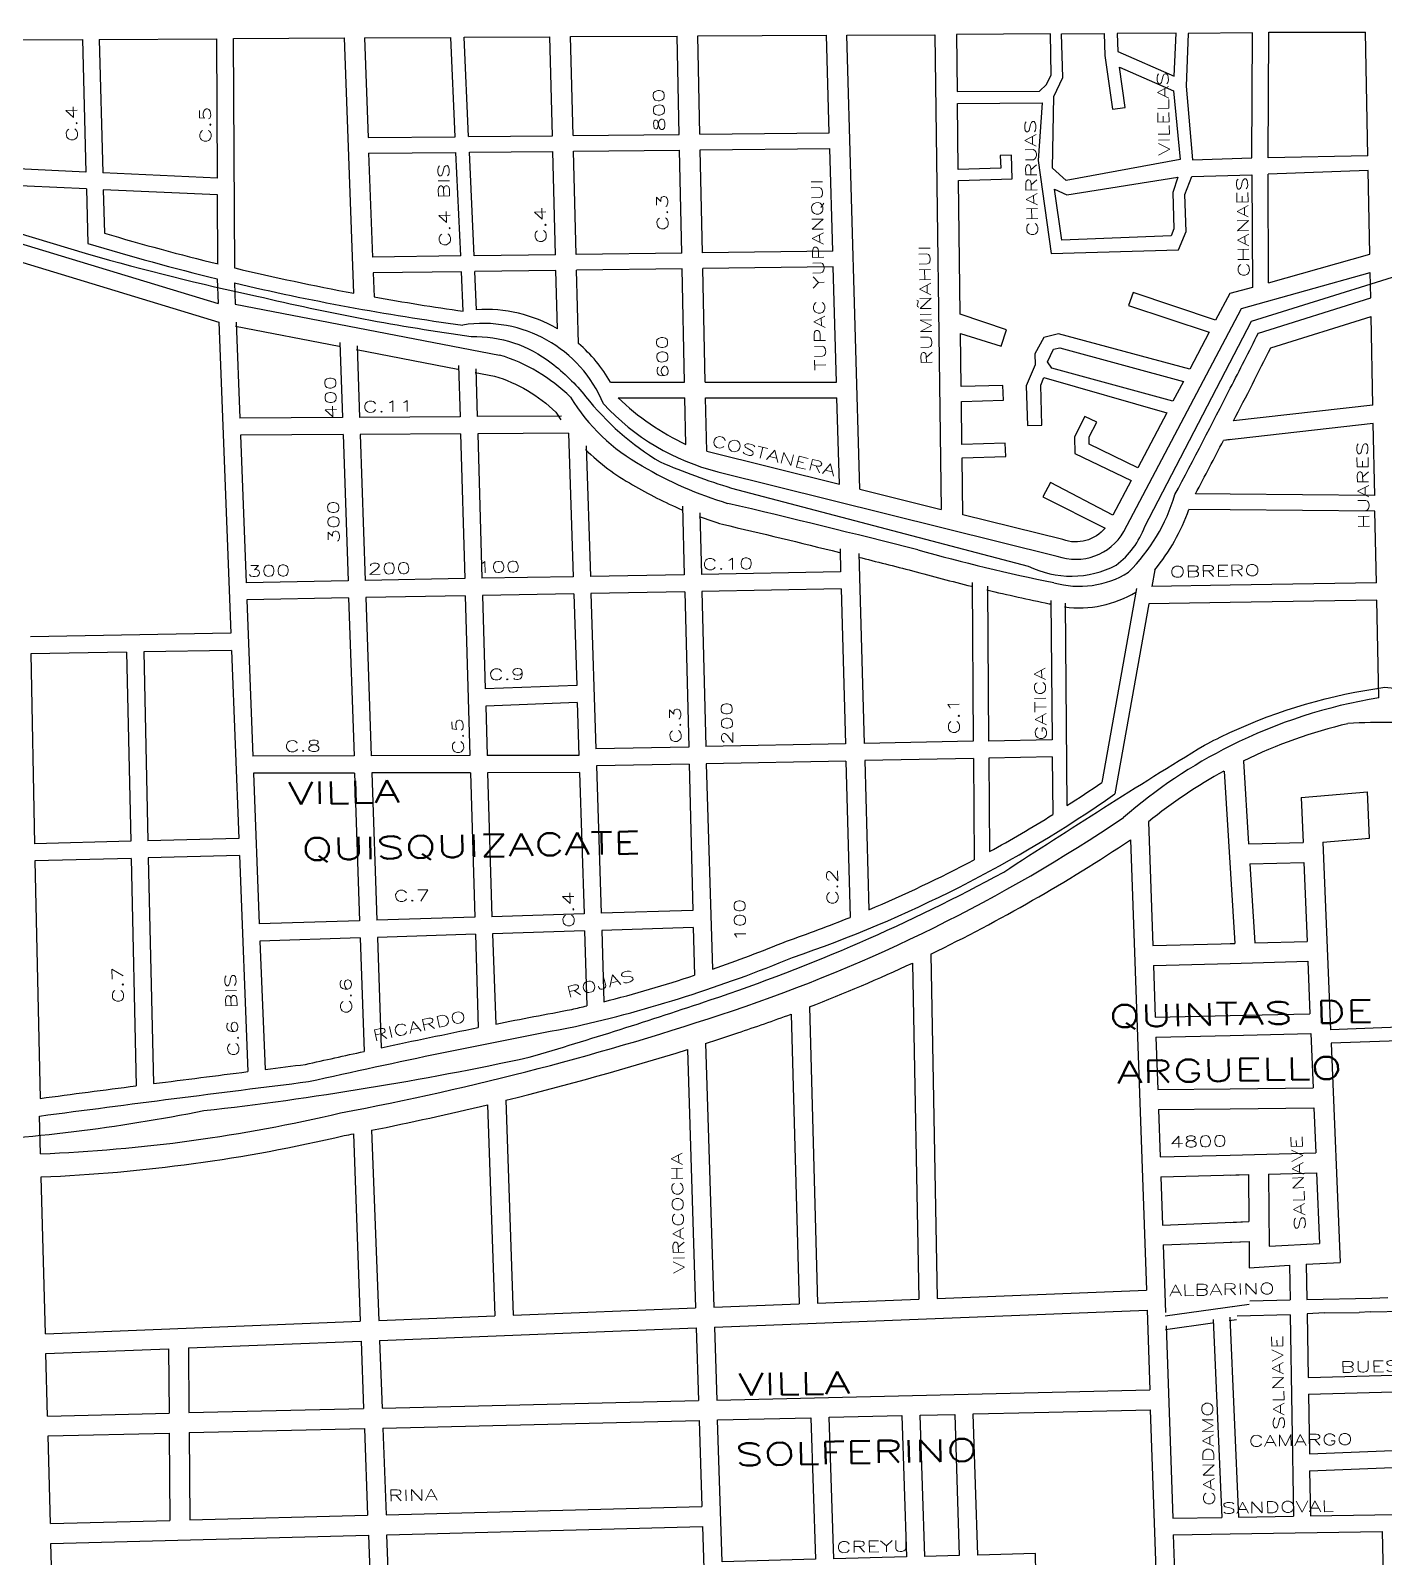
# Model space of a CAD drawing. Header units: millimetres. Extents: x 4375152 to 4409667, y 6523746 to 6549185.
# Drawn here: x 4377642 to 4378854, y 6532505 to 6533871 of the extents above; entities that cross this region are included whole.
import ezdxf

# ---------------------------------------------------------------- set-up
doc = ezdxf.new("R2010")
doc.units = ezdxf.units.MM
for name, color, linetype in [('CANAL', 252, 'Continuous'), ('FERROCARRIL', 252, 'VÍAS'), ('LINEA CALLE', 252, 'Continuous'), ('NOMBRE BARRIO', 8, 'Continuous'), ('NOMBRE CALLE', 252, 'Continuous')]:
    doc.layers.add(name, color=color, linetype=linetype)
doc.styles.add('ROMANS', font='romans')
doc.styles.add('S1', font='ROMANS')
doc.linetypes.add('VÍAS', pattern='A,3.81,[130,ltypeshp.shx,S=6.35,R=0,X=0,Y=0],3.81', length=7.62)

msp = doc.modelspace()

# ---------------------------------------------------------------- linework, layer by layer
at = {"layer": 'CANAL', "transparency": 33554687, "flags": 128}
for points in [[(4377107.3, 6533880.5, 0.18075), (4377201.8, 6533819.9), (4377694.2, 6533671.2, 0.017221), (4377844.8, 6533633.8, 0.023961), (4378036.6, 6533597.6, -0.175319), (4378108.2, 6533573.9, -0.057901), (4378138.9, 6533544, 0.088818), (4378205.5, 6533485.3, 0.025729), (4378269.4, 6533462), (4378534.8, 6533392.2, 0.240153), (4378613.6, 6533393, 0.145735), (4378639.2, 6533427.7), (4378715.3, 6533574)], [(4378715.3, 6533574), (4378734.7, 6533611.4), (4378916.2, 6533668.1), (4379074.2, 6533455.6), (4379215.6, 6533432.6, -0.018538), (4379462.9, 6533381.2, -0.055125), (4379657.3, 6533330.3, 0.104334), (4379741.2, 6533318.3, -0.033619), (4379927.4, 6533278.6, -0.044396), (4380116.4, 6533180.2, -0.001516), (4380244.8, 6533107.8, 0.15547), (4380356.8, 6533054.1, 0.188517), (4380428, 6533039.6, -0.23916), (4380487.5, 6532988.7, 0.028746), (4380521.9, 6532932.8, 0.240472), (4380545.1, 6532895.6)]]:
    msp.add_lwpolyline(points, format="xyb", dxfattribs=at)
at = {"layer": 'FERROCARRIL', "ltscale": 0.3, "transparency": 33554687, "flags": 128}
for points in [[(4378715.3, 6533243.1, -0.075072), (4378854, 6533283.7, -0.069398), (4378983.9, 6533255.7, 0.05058), (4379230.4, 6533225.7, 0.029421), (4379360.9, 6533232.4, -0.108319), (4379556.2, 6533171.3, 0.011333), (4379817.1, 6532994, 0.033044), (4380166.2, 6532763.1, -0.004727), (4380545.9, 6532517.8)], [(4377222.7, 6532956.5, 0.050135), (4377406.5, 6532878.2, 0.094282), (4377563.3, 6532876.2, 0.037418), (4377797.3, 6532904.8, 0.024815), (4378088.5, 6532952.6, 0.009431), (4378250.4, 6533003.9, 0.043837), (4378513, 6533118.3, -0.007993), (4378692.7, 6533232, -0.012977), (4378715.3, 6533243.1, -0.012977)]]:
    msp.add_lwpolyline(points, format="xyb", dxfattribs=at)
at = {"layer": 'LINEA CALLE', "transparency": 33554687}
for p, q in [((4377412.8, 6533861.8), (4377688.6, 6533863.4)), ((4377688.6, 6533863.4), (4377691.8, 6533744.8)), ((4377703.7, 6533863.5), (4377808.8, 6533864.1)), ((4377703.7, 6533863.5), (4377706.8, 6533744.1)), ((4377809.5, 6533739.4), (4377808.8, 6533864.1)), ((4377823.8, 6533864.2), (4377922.7, 6533864.8)), ((4377825, 6533658.9), (4377823.8, 6533864.2)), ((4377922.7, 6533864.8), (4377931.3, 6533636.3)), ((4377940.9, 6533864.9), (4378018.2, 6533865.3)), ((4377940.9, 6533864.9), (4377944.2, 6533775.6)), ((4378022.2, 6533776.4), (4378018.2, 6533865.3)), ((4378030.2, 6533865.4), (4378106.9, 6533865.8)), ((4378034.2, 6533776.6), (4378030.2, 6533865.4)), ((4378109.2, 6533777.3), (4378106.9, 6533865.8)), ((4378125.3, 6533866), (4378220.8, 6533866.5)), ((4378127.6, 6533777.5), (4378125.3, 6533866)), ((4378222.6, 6533778.5), (4378220.8, 6533866.5)), ((4378239.2, 6533866.6), (4378354.4, 6533867.3)), ((4378241.1, 6533778.7), (4378239.2, 6533866.6)), ((4378356.9, 6533779.9), (4378354.4, 6533867.3)), ((4378372.5, 6533867.4), (4378451.4, 6533867.7)), ((4378384.3, 6533460.9), (4378372.5, 6533867.4)), ((4378451.4, 6533867.7), (4378456.9, 6533442.8)), ((4378749.6, 6533757.5), (4378750.2, 6533869.9)), ((4378750.2, 6533869.9), (4378836.6, 6533870.1)), ((4378838.8, 6533759.4), (4378836.6, 6533870.1)), ((4377275.9, 6533789.5), (4377810.1, 6533627.1)), ((4377944.2, 6533775.6), (4378022.2, 6533776.4)), ((4378034.2, 6533776.6), (4378109.2, 6533777.3)), ((4378127.6, 6533777.5), (4378222.6, 6533778.5)), ((4378241.1, 6533778.7), (4378356.9, 6533779.9)), ((4377944.7, 6533761.6), (4378022.9, 6533762.4)), ((4377944.7, 6533761.6), (4377948.2, 6533668.7)), ((4378027.1, 6533669.7), (4378022.9, 6533762.4)), ((4378034.9, 6533762.5), (4378109.5, 6533763.3)), ((4378039.1, 6533669.8), (4378034.9, 6533762.5)), ((4378111.9, 6533670.8), (4378109.5, 6533763.3)), ((4378128, 6533763.5), (4378222.9, 6533764.5)), ((4378130.3, 6533671), (4378128, 6533763.5)), ((4378224.9, 6533672.2), (4378222.9, 6533764.5)), ((4378241.4, 6533764.7), (4378357.3, 6533765.9)), ((4378243.4, 6533672.5), (4378241.4, 6533764.7)), ((4378360, 6533673.9), (4378357.3, 6533765.9)), ((4378838.8, 6533759.4), (4378749.6, 6533757.5)), ((4377691.8, 6533744.8), (4377537.7, 6533751.9)), ((4377809.5, 6533739.4), (4377706.8, 6533744.1)), ((4378839.1, 6533746.1), (4378749.6, 6533742.9)), ((4378749.9, 6533645.7), (4378749.6, 6533742.9)), ((4378840.5, 6533671.2), (4378839.1, 6533746.1)), ((4377692.2, 6533729.7), (4377610.4, 6533733.5)), ((4377692.2, 6533729.7), (4377693.5, 6533680.9)), ((4377707.2, 6533729), (4377708.3, 6533690)), ((4377809.6, 6533724.3), (4377707.2, 6533729)), ((4377809.9, 6533662.5), (4377809.6, 6533724.3)), ((4378224.9, 6533672.2), (4378130.3, 6533671)), ((4378360, 6533673.9), (4378243.4, 6533672.5)), ((4377635.4, 6533663.8), (4377810.7, 6533610.4)), ((4378027.1, 6533669.7), (4377948.2, 6533668.7)), ((4378111.9, 6533670.8), (4378039.1, 6533669.8)), ((4378225.2, 6533658.2), (4378130.7, 6533657)), ((4378227.4, 6533556.8), (4378225.2, 6533658.2)), ((4378360.4, 6533659.9), (4378243.7, 6533658.4)), ((4378245.8, 6533556.8), (4378243.7, 6533658.4)), ((4378363.4, 6533556.8), (4378360.4, 6533659.9)), ((4378749.9, 6533645.7), (4378840.5, 6533671.2)), ((4377809.2, 6533649.3), (4377810.1, 6533627.1)), ((4377824.7, 6533645.6), (4377825.4, 6533626.6)), ((4378027.7, 6533655.6), (4377948.8, 6533654.6)), ((4377948.8, 6533654.6), (4377949.6, 6533633)), ((4378029.4, 6533620.3), (4378027.7, 6533655.6)), ((4378112.3, 6533656.7), (4378039.8, 6533655.8)), ((4378041.3, 6533621.6), (4378039.8, 6533655.8)), ((4378113.6, 6533604.6), (4378112.3, 6533656.7)), ((4378132.4, 6533591.3), (4378130.7, 6533657)), ((4378725.7, 6533622.6), (4378840.9, 6533655)), ((4378841.3, 6533632.2), (4378840.9, 6533655)), ((4378740.9, 6533600.7), (4378841.3, 6533632.2)), ((4377825.4, 6533626.6), (4378061.7, 6533581)), ((4378620.5, 6533423), (4378725.7, 6533622.6)), ((4377810.7, 6533610.4), (4377821.5, 6533332.1)), ((4377826.1, 6533610.3), (4377829.4, 6533524.6)), ((4378752, 6533587.5), (4378841.7, 6533615.6)), ((4378843.2, 6533536.3), (4378841.7, 6533615.6)), ((4377918.9, 6533592.3), (4377921.2, 6533525.1)), ((4377934.4, 6533589.4), (4377936.6, 6533525.2)), ((4378025.1, 6533571.8), (4378026.5, 6533525.8)), ((4378040.5, 6533568.8), (4378041.8, 6533525.9)), ((4378161, 6533556.8), (4378227.4, 6533556.8)), ((4378245.8, 6533556.8), (4378363.4, 6533556.8)), ((4378167.9, 6533542.8), (4378227.7, 6533542.8)), ((4378228.6, 6533501.1), (4378227.7, 6533542.8)), ((4378246.1, 6533542.8), (4378363.8, 6533542.8)), ((4378247.2, 6533494.9), (4378246.1, 6533542.8)), ((4378366, 6533465.4), (4378363.8, 6533542.8)), ((4378843.2, 6533536.3), (4378718.7, 6533522.1)), ((4377921.2, 6533525.1), (4377829.4, 6533524.6)), ((4378026.5, 6533525.8), (4377936.6, 6533525.2)), ((4378117.3, 6533526.3), (4378041.8, 6533525.9)), ((4377921.8, 6533509.8), (4377830, 6533509.2)), ((4377830, 6533509.2), (4377835.1, 6533377.3)), ((4377921.8, 6533509.8), (4377926.3, 6533379)), ((4378026.9, 6533510.4), (4377937.1, 6533509.9)), ((4377937.1, 6533509.9), (4377941.6, 6533379.3)), ((4378026.9, 6533510.4), (4378030.8, 6533380.9)), ((4378123.7, 6533511), (4378042.3, 6533510.5)), ((4378042.3, 6533510.5), (4378046.1, 6533381.2)), ((4378123.7, 6533511), (4378127.8, 6533382.6)), ((4378843.6, 6533519.9), (4378709.6, 6533504.6)), ((4378844.9, 6533455.4), (4378843.6, 6533519.9)), ((4378139.4, 6533499.8), (4378143.1, 6533382.9)), ((4378247.2, 6533494.9), (4378366, 6533465.4)), ((4378715.7, 6533505.3), (4378709.6, 6533504.6)), ((4378257.3, 6533476.6), (4378560.7, 6533401.1)), ((4378384.3, 6533460.9), (4378456.9, 6533442.8)), ((4378715.7, 6533456.5), (4378684.6, 6533456.8)), ((4378844.9, 6533455.4), (4378715.7, 6533456.5)), ((4378225.6, 6533445.9), (4378227.2, 6533384.4)), ((4378241.1, 6533439.8), (4378242.5, 6533384.7)), ((4378715.7, 6533442.5), (4378678.6, 6533442.8)), ((4378845.1, 6533441.4), (4378715.7, 6533442.5)), ((4378846.4, 6533377.2), (4378845.1, 6533441.4)), ((4378366.5, 6533407.7), (4378367, 6533387)), ((4378383.4, 6533403.5), (4378388.1, 6533233.4)), ((4378367, 6533387), (4378242.5, 6533384.7)), ((4378648.2, 6533388.8), (4378645.6, 6533374)), ((4377926.3, 6533379), (4377835.1, 6533377.3)), ((4378030.8, 6533380.9), (4377941.6, 6533379.3)), ((4378127.8, 6533382.6), (4378046.1, 6533381.2)), ((4378227.2, 6533384.4), (4378143.1, 6533382.9)), ((4378367.5, 6533371.7), (4378242.9, 6533369.4)), ((4378367.5, 6533371.7), (4378371.3, 6533233.1)), ((4378484.7, 6533377.4), (4378485.7, 6533235.4)), ((4378498.5, 6533374.1), (4378499.5, 6533235.6)), ((4378631.7, 6533372.2), (4378600.8, 6533198.5)), ((4378715.7, 6533375.1), (4378645.6, 6533374)), ((4378846.4, 6533377.2), (4378715.7, 6533375.1)), ((4377926.8, 6533363.7), (4377835.7, 6533362)), ((4377835.7, 6533362), (4377841.1, 6533222.1)), ((4377926.8, 6533363.7), (4377931.7, 6533222.3)), ((4378031.2, 6533365.6), (4377942.1, 6533363.9)), ((4377942.1, 6533363.9), (4377947, 6533222.3)), ((4378031.2, 6533365.6), (4378035.4, 6533222.5)), ((4378128.3, 6533367.3), (4378046.5, 6533365.8)), ((4378046.5, 6533365.8), (4378049, 6533282.2)), ((4378128.3, 6533367.3), (4378130.9, 6533285.4)), ((4378227.6, 6533369.1), (4378143.6, 6533367.6)), ((4378143.6, 6533367.6), (4378148.1, 6533228.6)), ((4378227.6, 6533369.1), (4378231.1, 6533230.2)), ((4378242.9, 6533369.4), (4378246.4, 6533230.6)), ((4378555.2, 6533361.5), (4378556.3, 6533236.8)), ((4378568, 6533359), (4378569.5, 6533177.8)), ((4378642.8, 6533358.5), (4378612.5, 6533188.3)), ((4378715.7, 6533359.7), (4378642.8, 6533358.5)), ((4378846.7, 6533361.7), (4378715.7, 6533359.7)), ((4378848.5, 6533274.3), (4378846.7, 6533361.7)), ((4377821.5, 6533332.1), (4377642.1, 6533328.9)), ((4377822.1, 6533316.7), (4377743.5, 6533315.4)), ((4377822.1, 6533316.7), (4377828.6, 6533148.4)), ((4377728.1, 6533315.1), (4377642.4, 6533313.6)), ((4377642.4, 6533313.6), (4377645.8, 6533143.7)), ((4377728.1, 6533315.1), (4377731.9, 6533145.9)), ((4377743.5, 6533315.4), (4377747.2, 6533146.3)), ((4378130.9, 6533285.4), (4378049, 6533282.2)), ((4378131.4, 6533270.1), (4378049.5, 6533266.9)), ((4378049.5, 6533266.9), (4378050.8, 6533222.5)), ((4378131.4, 6533270.1), (4378132.9, 6533222.7)), ((4378485.7, 6533235.4), (4378388.1, 6533233.4)), ((4378556.3, 6533236.8), (4378499.5, 6533235.6)), ((4377931.7, 6533222.3), (4377841.1, 6533222.1)), ((4378035.4, 6533222.5), (4377947, 6533222.3)), ((4378132.9, 6533222.7), (4378050.8, 6533222.5)), ((4378231.1, 6533230.2), (4378148.1, 6533228.6)), ((4378371.3, 6533233.1), (4378246.4, 6533230.6)), ((4378556.4, 6533221.4), (4378499.6, 6533220.3)), ((4378556.4, 6533221.4), (4378556.9, 6533169.8)), ((4377932.2, 6533206.9), (4377841.7, 6533206.7)), ((4377932.2, 6533206.9), (4377936.7, 6533074.7)), ((4378035.9, 6533207.2), (4377947.5, 6533207)), ((4377947.5, 6533207), (4377952.1, 6533075.2)), ((4378035.9, 6533207.2), (4378039.7, 6533077.9)), ((4378133.4, 6533207.4), (4378051.2, 6533207.2)), ((4378051.2, 6533207.2), (4378055, 6533078.4)), ((4378133.4, 6533207.4), (4378137.5, 6533080.9)), ((4378231.5, 6533214.9), (4378148.6, 6533213.3)), ((4378148.6, 6533213.3), (4378152.8, 6533081.4)), ((4378231.5, 6533214.9), (4378234.8, 6533084)), ((4378371.7, 6533217.7), (4378246.8, 6533215.2)), ((4378246.8, 6533215.2), (4378252.3, 6533031.4)), ((4378371.7, 6533217.7), (4378375.6, 6533077.8)), ((4378485.9, 6533220), (4378388.6, 6533218.1)), ((4378388.6, 6533218.1), (4378392.2, 6533084.6)), ((4378485.9, 6533220), (4378486.5, 6533129.3)), ((4378499.6, 6533220.3), (4378500.2, 6533136.6)), ((4378710.1, 6533208.7), (4378719.8, 6533054.5)), ((4378710.1, 6533208.7), (4378719.8, 6533054.5)), ((4378710.1, 6533208.7), (4378719.8, 6533054.5)), ((4378710.1, 6533208.7), (4378719.8, 6533054.5)), ((4378727.4, 6533217.7), (4378732, 6533143.6)), ((4378727.4, 6533217.7), (4378732, 6533143.6)), ((4378727.4, 6533217.7), (4378732, 6533143.6)), ((4378727.4, 6533217.7), (4378732, 6533143.6)), ((4377841.7, 6533206.7), (4377846.9, 6533071.9)), ((4378779.1, 6533185.2), (4378838.5, 6533190.1)), ((4378779.1, 6533185.2), (4378780.8, 6533144.8)), ((4378840.4, 6533148.6), (4378838.5, 6533190.1)), ((4378642.5, 6533163.3), (4378646.3, 6533052.5)), ((4377731.9, 6533145.9), (4377645.8, 6533143.7)), ((4377828.6, 6533148.4), (4377747.2, 6533146.3)), ((4378626.5, 6533147.2), (4378640.6, 6532744.2)), ((4378732, 6533143.6), (4378780.8, 6533144.8)), ((4378798.6, 6533145.2), (4378840.4, 6533148.6)), ((4378798.6, 6533145.2), (4378805.5, 6532977.2)), ((4377732.2, 6533130.6), (4377646.1, 6533128.4)), ((4377646.1, 6533128.4), (4377650.7, 6532915.8)), ((4377732.2, 6533130.6), (4377736.7, 6532927)), ((4377829.2, 6533133.1), (4377747.5, 6533131)), ((4377747.5, 6533131), (4377752.3, 6532929)), ((4377829.2, 6533133.1), (4377836.7, 6532939.7)), ((4378733.2, 6533125.8), (4378781.5, 6533127)), ((4378733.2, 6533125.8), (4378737.6, 6533055)), ((4378733.2, 6533125.8), (4378737.6, 6533055)), ((4378781.5, 6533127), (4378784.4, 6533056.3)), ((4378234.8, 6533084), (4378152.8, 6533081.4)), ((4377936.7, 6533074.7), (4377846.9, 6533071.9)), ((4378039.7, 6533077.9), (4377952.1, 6533075.2)), ((4378137.5, 6533080.9), (4378055, 6533078.4)), ((4377937.3, 6533059.4), (4377847.5, 6533056.6)), ((4377847.5, 6533056.6), (4377852.3, 6532941.7)), ((4377937.3, 6533059.4), (4377940.6, 6532957.8)), ((4378040.2, 6533062.6), (4377952.6, 6533059.8)), ((4377952.6, 6533059.8), (4377956, 6532961.1)), ((4378040.2, 6533062.6), (4378042.6, 6532979.1)), ((4378138, 6533065.6), (4378055.5, 6533063)), ((4378055.5, 6533063), (4378058.4, 6532982.3)), ((4378138, 6533065.6), (4378140.1, 6532998.6)), ((4378235.2, 6533068.7), (4378153.3, 6533066.1)), ((4378153.3, 6533066.1), (4378155.2, 6533002.3)), ((4378235.2, 6533068.7), (4378236.3, 6533026)), ((4378447.8, 6533044.9), (4378453.5, 6532736.8)), ((4378646.3, 6533052.5), (4378719.8, 6533054.5)), ((4378715.7, 6533054.4), (4378719.8, 6533054.5)), ((4378737.6, 6533055), (4378784.4, 6533056.3)), ((4378431.5, 6533036.9), (4378437.1, 6532736.2)), ((4378647, 6533034.7), (4378715.7, 6533036.6)), ((4378647, 6533034.7), (4378648.6, 6532988.4)), ((4378715.7, 6533036.6), (4378785.1, 6533038.5)), ((4378785.1, 6533038.5), (4378787, 6532991.6)), ((4378322.8, 6532991.1), (4378329.9, 6532731.9)), ((4378339.1, 6532997.6), (4378346.4, 6532732.6)), ((4378648.6, 6532988.4), (4378715.7, 6532990)), ((4378715.7, 6532990), (4378787, 6532991.6)), ((4378874.4, 6532979.7), (4378805.5, 6532977.2)), ((4378246.2, 6532964.9), (4378253.7, 6532728.9)), ((4378649.2, 6532970.6), (4378715.7, 6532972.1)), ((4378649.2, 6532970.6), (4378650.8, 6532923.7)), ((4378649.2, 6532970.6), (4378650.8, 6532923.7)), ((4378715.7, 6532972.1), (4378787.8, 6532973.8)), ((4378787.8, 6532973.8), (4378789.8, 6532925.1)), ((4378875.1, 6532967.7), (4378806, 6532965.2)), ((4378806, 6532965.2), (4378814, 6532769)), ((4378229.9, 6532959.5), (4378237.3, 6532728.3)), ((4378650.8, 6532923.7), (4378715.7, 6532924.4)), ((4378715.7, 6532924.4), (4378789.8, 6532925.1)), ((4378051.2, 6532910), (4378057.6, 6532721.1)), ((4378067.5, 6532914.1), (4378074, 6532721.8)), ((4378651.5, 6532905.9), (4378715.7, 6532906.5)), ((4378715.7, 6532906.5), (4378790.5, 6532907.3)), ((4378790.5, 6532907.3), (4378792.1, 6532867)), ((4377651.2, 6532866.2), (4377650.3, 6532900)), ((4378651.5, 6532905.9), (4378652.9, 6532863.5)), ((4377931.1, 6532884), (4377937.3, 6532716.4)), ((4377947.4, 6532887.2), (4377953.8, 6532717)), ((4378715.7, 6532865.1), (4378792.1, 6532867)), ((4378652.9, 6532863.5), (4378715.7, 6532865.1)), ((4377655.5, 6532705.2), (4377651.7, 6532845.5)), ((4378653.6, 6532845.7), (4378732.1, 6532847.6)), ((4378653.6, 6532845.7), (4378655.1, 6532802.4)), ((4378715.7, 6532847.2), (4378732.1, 6532847.6)), ((4378732.1, 6532847.6), (4378732.4, 6532805.5)), ((4378732.1, 6532847.6), (4378732.4, 6532805.5)), ((4378749.9, 6532848.1), (4378792.9, 6532849.1)), ((4378749.9, 6532848.1), (4378750.4, 6532783.4)), ((4378792.9, 6532849.1), (4378795.5, 6532785.9)), ((4378655.1, 6532802.4), (4378732.4, 6532805.5)), ((4378715.7, 6532804.8), (4378732.4, 6532805.5)), ((4378655.7, 6532784.6), (4378732.5, 6532787.6)), ((4378655.7, 6532784.6), (4378657.8, 6532724.1)), ((4378715.7, 6532787), (4378732.5, 6532787.6)), ((4378732.5, 6532787.6), (4378732.7, 6532764.2)), ((4378732.5, 6532787.6), (4378732.7, 6532764.2)), ((4378750.4, 6532783.4), (4378795.5, 6532785.9)), ((4378732.7, 6532764.2), (4378768.7, 6532766.6)), ((4378768.7, 6532766.6), (4378769.2, 6532735.4)), ((4378783.7, 6532767.4), (4378814, 6532769)), ((4378783.7, 6532767.4), (4378784.2, 6532735.7)), ((4378453.5, 6532736.8), (4378640.6, 6532744.2)), ((4378253.7, 6532728.9), (4378329.9, 6532731.9)), ((4378346.4, 6532732.6), (4378437.1, 6532736.2)), ((4378733.2, 6532734.6), (4378769.2, 6532735.4)), ((4378784.2, 6532735.7), (4378842.3, 6532737)), ((4378842.3, 6532737), (4378856.8, 6532737.7)), ((4377655.5, 6532705.2), (4377937.3, 6532716.4)), ((4377953.8, 6532717), (4378057.6, 6532721.1)), ((4378074, 6532721.8), (4378237.3, 6532728.3)), ((4378254.3, 6532711.1), (4378641.2, 6532726.4)), ((4378641.2, 6532726.4), (4378643.7, 6532655)), ((4378700.4, 6532717.9), (4378708, 6532540.8)), ((4378715.3, 6532720), (4378723, 6532541.1)), ((4378715.3, 6532720), (4378723, 6532541.1)), ((4378769.4, 6532722.2), (4378721.9, 6532720.9)), ((4378769.4, 6532722.2), (4378772.4, 6532541.9)), ((4378800.1, 6532723.8), (4378784.4, 6532723)), ((4378784.4, 6532723), (4378785.3, 6532665.9)), ((4378800.1, 6532723.8), (4378831, 6532724.3)), ((4378841, 6532724.9), (4378831, 6532724.3)), ((4378841, 6532724.9), (4378871, 6532725.4)), ((4377954.4, 6532699.2), (4378237.9, 6532710.4)), ((4378237.9, 6532710.4), (4378239.9, 6532645.4)), ((4378254.3, 6532711.1), (4378256.4, 6532645.8)), ((4378658.2, 6532712.1), (4378664.2, 6532540.1)), ((4377656, 6532687.4), (4377765.8, 6532691.8)), ((4377765.8, 6532691.8), (4377766.2, 6532634.1)), ((4377783.6, 6532692.5), (4377938, 6532698.6)), ((4377783.6, 6532692.5), (4377784, 6532634.6)), ((4377938, 6532698.6), (4377940.2, 6532638.3)), ((4377954.4, 6532699.2), (4377956.7, 6532638.7)), ((4377657.4, 6532631.5), (4377656, 6532687.4)), ((4378785.3, 6532665.9), (4378928.3, 6532669.9)), ((4378256.4, 6532645.8), (4378643.7, 6532655)), ((4378785.6, 6532651), (4378923.2, 6532654.8)), ((4378785.6, 6532651), (4378786.5, 6532597.6)), ((4377657.4, 6532631.5), (4377766.2, 6532634.1)), ((4377784, 6532634.6), (4377940.2, 6532638.3)), ((4377956.7, 6532638.7), (4378239.9, 6532645.4)), ((4378485.6, 6532633.4), (4378540.2, 6532634.7)), ((4378489.7, 6532506.9), (4378485.6, 6532633.4)), ((4378540.2, 6532634.7), (4378644.4, 6532637.2)), ((4378649.4, 6532493.5), (4378644.4, 6532637.2)), ((4377784.2, 6532616.7), (4377940.9, 6532620.5)), ((4377940.9, 6532620.5), (4377943.8, 6532542.7)), ((4377957.4, 6532620.8), (4378240.5, 6532627.6)), ((4377957.4, 6532620.8), (4377960.3, 6532543.2)), ((4378240.5, 6532627.6), (4378243, 6532550.7)), ((4378257, 6532628), (4378340.5, 6532630)), ((4377657.9, 6532613.7), (4377766.3, 6532616.3)), ((4377660, 6532535.2), (4377657.9, 6532613.7)), ((4377766.3, 6532616.3), (4377766.9, 6532538)), ((4377784.2, 6532616.7), (4377784.7, 6532538.5)), ((4378786.5, 6532597.6), (4378925.6, 6532603.1)), ((4378786.7, 6532582.6), (4378926.3, 6532588.1)), ((4378786.7, 6532582.6), (4378787.4, 6532542.1)), ((4377660, 6532535.2), (4377766.9, 6532538)), ((4377784.7, 6532538.5), (4377943.8, 6532542.7)), ((4377960.3, 6532543.2), (4378243, 6532550.7)), ((4378664.2, 6532540.1), (4378708, 6532540.8)), ((4378723, 6532541.1), (4378772.4, 6532541.9)), ((4378787.4, 6532542.1), (4378928.4, 6532544.4)), ((4377660.5, 6532517.4), (4377944.5, 6532524.9)), ((4377960.9, 6532525.3), (4378243.6, 6532532.8)), ((4378664.7, 6532525.1), (4378715.7, 6532526)), ((4378664.7, 6532525.1), (4378678.2, 6532139.4)), ((4378715.7, 6532526), (4378851.6, 6532528.1)), ((4378851.6, 6532528.1), (4378856.1, 6532347)), ((4378541.4, 6532508.5), (4378489.7, 6532506.9))]:
    msp.add_line(p, q, dxfattribs=at)
for points in [[(4378470.7, 6533867.8), (4378471.3, 6533816.9), (4378545, 6533817.1), (4378551.3, 6533823), (4378555.4, 6533831.7), (4378554.9, 6533868.4), (4378470.7, 6533867.8)], [(4378664.3, 6533539.7), (4378555.9, 6533569.4), (4378552.1, 6533575), (4378557.4, 6533586.4), (4378563.3, 6533587.5), (4378673.7, 6533557.4), (4378664.3, 6533539.7)], [(4378732.7, 6532731.3), (4378657.3, 6532720.8)], [(4378732.7, 6532731.3), (4378715.3, 6532728.8)], [(4378721.4, 6532717.6), (4378714.8, 6532716.7)], [(4378721.4, 6532717.6), (4378714.8, 6532716.7)], [(4378699.9, 6532714.6), (4378657.7, 6532708.7)], [(4378473.2, 6532506.7), (4378442.5, 6532505.8), (4378438.3, 6532632.2), (4378469.1, 6532633), (4378473.2, 6532506.7)], [(4378340.5, 6532630), (4378344.6, 6532503.3), (4378261.1, 6532501.1), (4378257, 6532628)], [(4377944.5, 6532524.9), (4377951.5, 6532336), (4377666.1, 6532328.1), (4377660.5, 6532517.4)], [(4378243.6, 6532532.8), (4378249.4, 6532344.3), (4377968.1, 6532336.5), (4377960.9, 6532525.3)], [(4378541.8, 6532490.7), (4378541.4, 6532508.5)]]:
    msp.add_lwpolyline(points, dxfattribs=at)
for points in [[(4378564.7, 6533868.4), (4378602.7, 6533868.7), (4378603.3, 6533849.1), (4378610.2, 6533801), (4378621.5, 6533802.6), (4378616.6, 6533838.7), (4378665, 6533817.6), (4378670.9, 6533755.9), (4378568.7, 6533737.2), (4378556.7, 6533748.2), (4378557.7, 6533812.5), (4378565.8, 6533829.5)], [(4378615, 6533852.7), (4378665.6, 6533830.6), (4378667.2, 6533869.1), (4378614.5, 6533868.7)], [(4378735.7, 6533869.5), (4378677.9, 6533868.9), (4378676.1, 6533821.7), (4378681.9, 6533755.6), (4378735.1, 6533757.5)], [(4378662.9, 6533687.8), (4378564.9, 6533683.8), (4378558.5, 6533729.4), (4378569.5, 6533724.5), (4378668.8, 6533740.3), (4378664.4, 6533726.4), (4378665.3, 6533694)], [(4378421.9, 6532631.9), (4378426, 6532505.5), (4378361.1, 6532503.8), (4378356.9, 6532630.4)]]:
    msp.add_lwpolyline(points, close=True, dxfattribs=at)
msp.add_lwpolyline([(4378555.3, 6533671.8), (4378669.5, 6533675.1), (4378676.1, 6533691.5), (4378675.1, 6533724.8), (4378681.3, 6533740.7), (4378735.1, 6533742.4), (4378735.5, 6533641.6), (4378715.4, 6533636), (4378702.5, 6533612.1), (4378628.9, 6533637), (4378624.7, 6533625.3), (4378696.8, 6533601.4), (4378679.5, 6533568.5), (4378562, 6533599.9), (4378549, 6533596.8), (4378540.7, 6533582), (4378541, 6533572.4), (4378533.2, 6533553.5), (4378534.2, 6533518), (4378547.1, 6533518.3), (4378546.1, 6533554.2), (4378548.9, 6533561), (4378658.8, 6533529.2), (4378632.9, 6533480), (4378589.5, 6533501.3), (4378589.3, 6533507.9), (4378596.4, 6533520.9), (4378585.5, 6533526), (4378576.3, 6533507.9), (4378576.7, 6533492.9), (4378627, 6533468.8), (4378610.5, 6533437.6), (4378554.8, 6533467.1), (4378547.9, 6533454.1), (4378603.8, 6533426.2, -0.316334), (4378565.9, 6533415.8), (4378476.4, 6533438), (4378475.7, 6533489.1), (4378514.8, 6533490.2), (4378514.4, 6533502.2), (4378475.6, 6533501), (4378475.1, 6533539.5), (4378512.7, 6533540.6), (4378512.3, 6533553.8), (4378474.9, 6533552.8), (4378474.2, 6533600.4), (4378510.8, 6533589.1), (4378515.4, 6533603.5), (4378474, 6533617.5), (4378472.4, 6533737.3), (4378520.4, 6533738.6), (4378519.8, 6533759.8), (4378509.9, 6533759.5), (4378510.3, 6533748.2), (4378472.3, 6533747.2), (4378471.5, 6533806.2), (4378547.3, 6533806.6), (4378543.7, 6533755)], format="xyb", close=True, dxfattribs=at)
at = {"layer": 'LINEA CALLE', "transparency": 33554687, "flags": 128}
for points in [[(4377825.6, 6533606.9), (4377918.5, 6533589, -0.118375)], [(4377933.9, 6533586), (4378024.6, 6533568.5, -0.118375)], [(4378040.1, 6533565.5), (4378057.4, 6533562.2, -0.118375), (4378112.3, 6533529.8, 0.01087), (4378116.8, 6533523, 0.06123)], [(4378138.9, 6533496.5, 0.070008), (4378180.9, 6533464.9, 0.034415), (4378225.1, 6533442.6, -0.005225)], [(4378240.6, 6533436.5, 0.015194), (4378261.4, 6533429.6, -0.003209), (4378366, 6533404.4, 0.017176)], [(4378382.9, 6533400.2, -0.001495), (4378431.5, 6533387.9, 0.007455), (4378484.2, 6533374.1, 0.205408)], [(4378498, 6533370.8, 0.007784), (4378553.6, 6533358.5, 0.003019), (4378554.8, 6533358.2, 0.126964)], [(4378567.5, 6533355.6, 0.16845), (4378631.3, 6533368.9, 0.126964)], [(4378569.5, 6533177.8, 0.008042), (4378600.8, 6533198.5, 2.575576)], [(4377650.3, 6532900, -0.00168), (4377891, 6532930.8, -0.009217), (4378129.7, 6532980.1, 0.042092), (4378324, 6533041.9, 0.070459), (4378612.5, 6533188.3)], [(4378500.2, 6533136.6, 0.014088), (4378556.9, 6533169.8, 2.575576)], [(4378447.8, 6533044.9, 0.033568), (4378626.5, 6533147.2, -0.132081)], [(4378392.2, 6533084.6, 0.022395), (4378486.5, 6533129.3, 2.575576)], [(4378252.3, 6533031.4, 0.014787), (4378318.5, 6533056.5, 0.013058), (4378375.6, 6533077.8, 2.575576)], [(4378339.1, 6532997.6, 0.014907), (4378431.5, 6533036.9, -0.132081)], [(4378155.2, 6533002.3, 0.017623), (4378236.3, 6533026, 0.068374)], [(4378058.4, 6532982.3, -0.002617), (4378126.5, 6532995.4, 0.002912), (4378140.1, 6532998.6, 0.068374)], [(4378246.2, 6532964.9, 0.002871), (4378275.2, 6532974.4, 0.004953), (4378322.8, 6532991.1, -0.132081)], [(4377956, 6532961.1, -0.003339), (4378042.6, 6532979.1, 0.04213)], [(4377852.3, 6532941.7, -0.000251), (4377888.3, 6532946.2, -0.002023), (4377940.6, 6532957.8, 0.04213)], [(4378067.5, 6532914.1, 0.014901), (4378229.9, 6532959.5, 0.067693)], [(4377752.3, 6532929, -0.000589), (4377836.7, 6532939.7, -0.009177)], [(4377650.7, 6532915.8, -0.0006), (4377736.7, 6532927, -0.009177)], [(4377947.4, 6532887.2, 0.007953), (4378051.2, 6532910, 0.067693)], [(4377651.8, 6532845.5, 0.048047), (4377922.7, 6532882.5, -0.009259), (4377931.1, 6532884, 0.067693)]]:
    msp.add_lwpolyline(points, format="xyb", dxfattribs=at)
at = {"layer": 'LINEA CALLE', "transparency": 33554687}
for centre, radius, start, end in [((4378340, 6535823), 2224.5, 253.5033, 256.2159), ((4378316.8, 6535735), 2146.6, 253.1184, 256.3209), ((4378340, 6535823), 2224.5, 256.6148, 259.4149), ((4378316.8, 6535735), 2146.6, 256.746, 262.2922), ((4378340, 6535823), 2224.5, 259.8927, 261.974), ((4378049.4, 6533493.4), 128.4, 59.9993, 93.6038), ((4378047.3, 6533492.9), 116.4, 22.4119, 99.1017), ((4378049.4, 6533493.4), 128.4, 29.5914, 49.7379), ((4371912.5, 6537033.4), 7642.6, 332.89493, 333.31122), ((4378018.1, 6533435.1), 152.3, 45.2423, 73.3409), ((4371912.5, 6537033.4), 7658.5, 332.71125, 333.26074), ((4371912.5, 6537033.4), 7642.6, 332.0904, 332.89493), ((4378272.9, 6533633.4), 172.9, 211.4449, 241.1137), ((4378306.6, 6533676.5), 205.9, 222.5579, 256.1368), ((4378322.4, 6533702.3), 222, 225.9353, 245.0222), ((4371912.5, 6537033.4), 7658.5, 332.15988, 332.56369), ((4378365, 6533777.8), 344.1, 239.2935, 253.2691), ((4378510.6, 6533501.9), 162.1, 314.6751, 343.576), ((4376351.9, 6525273.6), 8395.8, 75.62654, 76.82171), ((4378510.6, 6533501.9), 178.1, 320.596, 340.6411), ((4378577.4, 6533447.9), 49.7, 250.2897, 329.9008), ((4378921.4, 6535153.4), 1812.9, 254.4732, 258.4325), ((4378580.7, 6533457.6), 83.5, 254.0771, 301.7287), ((4378922.5, 6532819.5), 460.7, 99.2448, 116.6657), ((4378922.5, 6532819.5), 443.4, 103.2353, 116.1107), ((4378922.5, 6532819.5), 443.4, 103.2353, 116.1107), ((4378851.9, 6532833.5), 418.8, 88.7285, 94.2372), ((4378922.5, 6532819.5), 460.7, 116.6657, 131.0244), ((4378922.5, 6532819.5), 443.4, 118.6284, 129.1644), ((4377807.6, 6534370.5), 1452, 288.5765, 304.025), ((4377428.9, 6535503.4), 2646.5, 280.685, 288.5346), ((4377595.8, 6534273.2), 1408.1, 272.2553, 283.2942)]:
    msp.add_arc(centre, radius, start, end, dxfattribs=at)

# ---------------------------------------------------------------- texts
at = {"layer": 'NOMBRE BARRIO', "transparency": 33554687, "style": 'S1', "width": 1.5}
for s, p in [('VILLA', (4377872.8, 6533178.7)), ('QUISQUIZACATE', (4377884.8, 6533128.7)), ('QUINTAS DE', (4378607.3, 6532979.2)), ('ARGUELLO', (4378614.3, 6532929.2)), ('VILLA', (4378275.8, 6532649.6)), ('SOLFERINO', (4378272.7, 6532586.9))]:
    msp.add_text(s, height=20, rotation=1.1637, dxfattribs=at).set_placement(p)
at = {"layer": 'NOMBRE CALLE', "transparency": 33554687, "style": 'ROMANS', "width": 1.5}
for s, rotation, p in [('VILELAS', 91.1256, (4378661.6, 6533759.5)), ('800', 91.1256, (4378209.9, 6533781.1)), ('C.4', 91.1256, (4377684.4, 6533771.8)), ('C.5', 91.1256, (4377803.9, 6533770.5)), ('CHARRUAS', 91.1256, (4378543.7, 6533687.1)), ('C.4 BIS', 91.1256, (4378018.1, 6533677.9)), ('TUPAC YUPANQUI', 91.1256, (4378354, 6533567.1)), ('CHANAES', 91.1256, (4378732.9, 6533650.6)), ('C.3', 91.1256, (4378212.9, 6533692.2)), ('C.4', 91.1256, (4378103.8, 6533680.9)), ('RUMIÑAHUI', 91.1256, (4378449.1, 6533572)), ('600', 91.1256, (4378212.9, 6533560.1)), ('400', 91.1256, (4377916.1, 6533523.9)), ('C.11', 1.1256, (4377939.5, 6533529.6)), ('COSTANERA', 346.1821, (4378250.8, 6533499.7)), ('HUARES', 91.1256, (4378840.3, 6533425.2)), ('300', 91.1256, (4377918.7, 6533412.5)), ('C.10', 1.1256, (4378243.4, 6533388.7)), ('300', 1.1256, (4377836.2, 6533382.6)), ('200', 1.1256, (4377944, 6533384.7)), ('100', 1.1256, (4378041.9, 6533386)), ('OBRERO', 1.1256, (4378661.5, 6533382)), ('C.9', 1.1256, (4378052.1, 6533290.1)), ('GATICA', 91.1256, (4378551.4, 6533235.9)), ('C.3', 91.1256, (4378224.5, 6533233.4)), ('200', 91.1256, (4378270.7, 6533232.3)), ('C.1', 91.1256, (4378473.6, 6533241.5)), ('C.5', 91.1256, (4378029.9, 6533223.5)), ('C.8', 1.1256, (4377869.5, 6533225.8)), ('C.2', 91.1256, (4378364.9, 6533088.7)), ('C.7', 1.1256, (4377967.1, 6533091.9)), ('C.4', 91.1256, (4378128.8, 6533068.3)), ('100', 91.1256, (4378282.3, 6533056.1)), ('C.7', 91.1256, (4377725.6, 6533000.9)), ('ROJAS', 14.5181, (4378123.2, 6533005.6)), ('C.6 BIS', 92.3571, (4377828.9, 6532953.3)), ('C.6', 91.1256, (4377929.8, 6532991.2)), ('RICARDO', 12.0699, (4377949.7, 6532966.9)), ('4800', 1.1256, (4378661.4, 6532871.8)), ('4800', 1.1256, (4378661.4, 6532871.8)), ('SALNAVE', 92.2148, (4378783.1, 6532798)), ('VIRACOCHA', 91.1256, (4378227.5, 6532758.9)), ('ALBARINO', 1.1256, (4378661.1, 6532738.9)), ('SALNAVE', 91.1256, (4378764.3, 6532619.1)), ('SALNAVE', 91.1256, (4378764.3, 6532619.1)), ('BUESO', 1.1256, (4378814.1, 6532670.3)), ('CANDAMO', 91.1256, (4378701.9, 6532551.1)), ('CANDAMO', 91.1256, (4378701.9, 6532551.1)), ('CAMARGO', 1.1256, (4378732.2, 6532604.1)), ('RINA', 1.1256, (4377962.2, 6532555.3)), ('SANDOVAL', 1.1256, (4378708.1, 6532544.1)), ('CREYU', 1.1256, (4378363.2, 6532509.1))]:
    msp.add_text(s, height=10, rotation=rotation, dxfattribs=at).set_placement(p)

doc.saveas('drawing.dxf')
